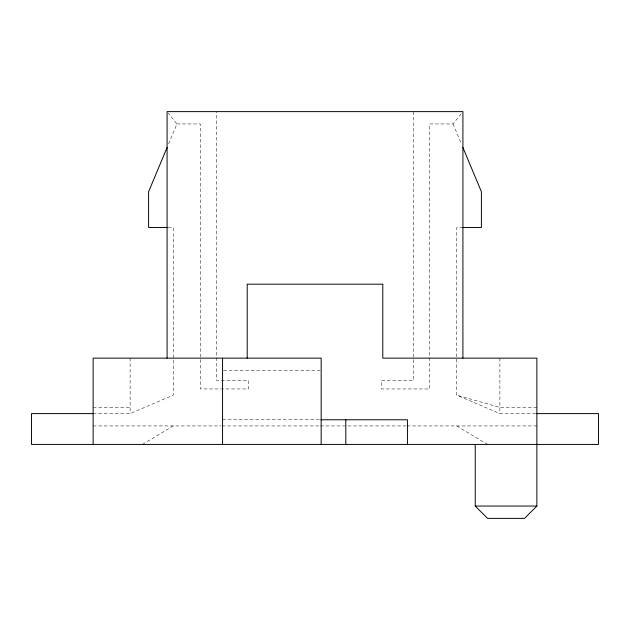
<?xml version="1.0" encoding="UTF-8"?>
<svg xmlns="http://www.w3.org/2000/svg" width="630" height="630" viewBox="0 0 630 630"><rect width="100%" height="100%" fill="white"/><g stroke="black" fill="none" stroke-linecap="round" stroke-linejoin="round"><path stroke-width="0.47" stroke-dasharray="3.15 2.36" d="M168.604 143.9L176.951 123.945L168.249 113.069M413.611 111.62L413.611 380.331L381.559 380.331L381.559 388.954L429.636 388.954L429.636 123.945L453.049 123.945L461.751 113.069M142.435 444.426L173.25 425.935M93.13 413.611L130.111 413.611L173.25 395.12L173.25 227.485L167.084 227.485M176.951 123.945L200.364 123.945L200.364 388.954L248.441 388.954L248.441 380.331L216.389 380.331L216.389 111.62M462.916 227.485L456.75 227.485L456.75 395.12L499.889 413.611L536.87 413.611M223.532 370.464L320.19 370.464M93.13 407.445L130.111 407.445M536.87 407.445L499.889 407.445L456.75 395.12M222.555 419.769L321.166 419.769M93.13 425.935L221.036 425.935M222.02 425.935L319.426 425.935M320.41 425.935L406.011 425.935M406.996 425.935L536.87 425.935M456.75 425.935L487.565 444.426M453.049 123.945L461.396 143.9M499.889 358.139L499.889 413.611M130.111 358.139L130.111 413.611"/><path stroke-width="0.94" d="M167.084 147.522L148.601 191.74L148.601 227.485L167.084 227.485M247.204 358.139L247.204 284.185L382.796 284.185L382.796 358.139L536.87 358.139L536.87 506.055L524.546 518.38L487.565 518.38L475.24 506.055L475.24 444.426M462.916 227.485L481.399 227.485L481.399 191.74L462.916 147.522M93.13 413.611L31.5 413.611L31.5 444.426L598.5 444.426L598.5 413.611L536.87 413.611M320.898 419.769L407.445 419.769L407.445 444.426M475.24 506.055L536.87 506.055M462.916 358.139L462.916 111.62L167.084 111.62L167.084 358.139M345.815 419.769L345.815 444.426M321.166 444.426L321.166 358.139L93.13 358.139L93.13 444.426M222.555 358.139L222.555 444.426"/></g></svg>
